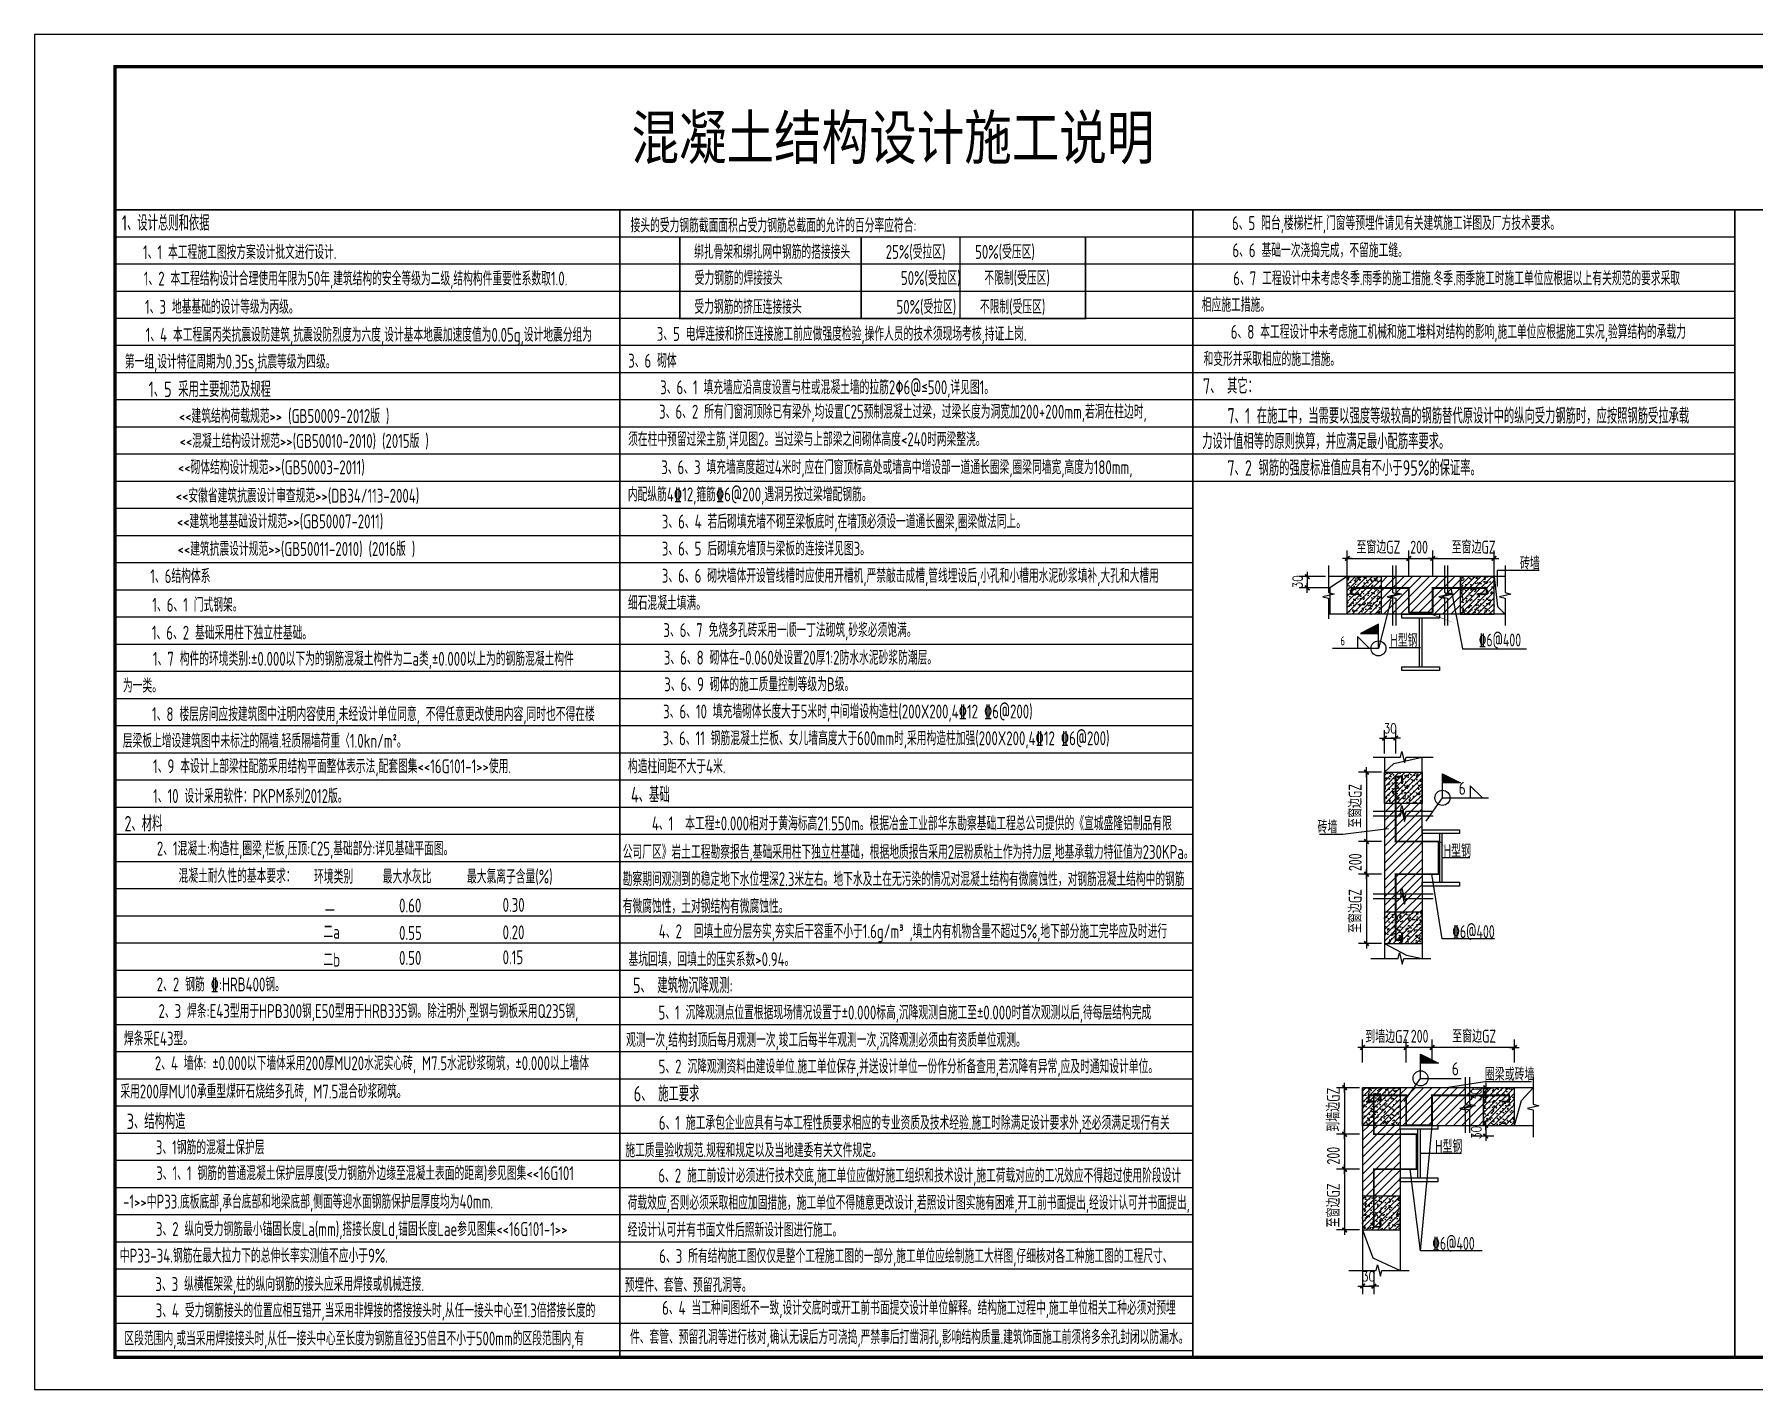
# Model space of a CAD drawing. Extents: x 32461 to 372567, y -698896 to 182569.
# Drawn here: x 74273 to 127574, y 10814 to 52814 of the extents above; entities that cross this region are included whole.
import ezdxf
from ezdxf.enums import TextEntityAlignment as Align

# ---------------------------------------------------------------- set-up
doc = ezdxf.new("R2010")
doc.units = 0
doc.header["$LTSCALE"] = 1000
doc.header["$MEASUREMENT"] = 0
doc.layers.get('0').update_dxf_attribs({"linetype": 'CONTINUOUS'})
for name, color, linetype in [('AXIS', 3, 'CONTINUOUS'), ('DIM_SYMB', 3, 'CONTINUOUS'), ('JZSM', 7, 'CONTINUOUS'), ('PUB_HATCH', 8, 'CONTINUOUS'), ('PUB_TITLE', 4, 'CONTINUOUS'), ('S1', 2, 'CONTINUOUS'), ('SYMB', 7, 'CONTINUOUS'), ('TEXT', 7, 'CONTINUOUS'), ('WALL', 6, 'CONTINUOUS'), ('填充', 250, 'CONTINUOUS'), ('底线', 250, 'CONTINUOUS'), ('钢柱', 3, 'CONTINUOUS'), ('锚栓', 60, 'CONTINUOUS')]:
    doc.layers.add(name, color=color, linetype=linetype)
doc.styles.add('-黑体', font='simhei.ttf')
doc.styles.add('CPX', font='atssdeng.shx', dxfattribs={"width": 0.8, "bigfont": 'atssdchn.shx'})
doc.styles.add('DIM_FONT', font='SIMPLEX.shx', dxfattribs={"width": 0.8, "bigfont": 'bigfont.shx'})
doc.styles.add('HZS', font='atssdeng.shx', dxfattribs={"width": 0.7, "bigfont": 'atssdchn.shx'})
doc.styles.get("Standard").update_dxf_attribs({"font": 'atssdeng.shx', "bigfont": 'atssdchn.shx'})
doc.styles.add('TSSD_DIMENSION', font='Tssdeng.shx', dxfattribs={"width": 0.8, "bigfont": 'hztxt.shx'})
pattern_1 = [(45, (0, 8992.12), (-88.38835, 88.38835), []), (50, (0, 8992.12), (358.6301, -31.3761), [37.5, -412.5]), (355, (0, 8992.1), (-69.3757, 376.0961), [30, -330]), (100.4514, (29.9, 8989.5), (289.2547, 344.7198), [31.8701, -350.5711]), (46.1842, (0, 9092.1), (533.6205, -82.7595), [56.25, -618.75]), (96.6356, (44.47, 9085.2), (467.3314, 487.059), [47.8051, -525.8565]), (351.1842, (0, 9092.1), (467.331, 487.0593), [45, -495]), (21, (50, 9067.12), (298.4535, -201.30945), [37.5, -412.5]), (326, (50, 9067.1), (121.6577, 362.575), [30, -330]), (71.4514, (74.87, 9050.34), (420.1113, 161.2652), [31.8701, -350.5711]), (37.5, (0, 8992.12), (6.07993, 166.44693), [0, -326, 0, -335, 0, -331.25]), (7.5, (0, 8992.12), (131.53477, 197.20586), [0, -191, 0, -318.5, 0, -126.25]), (327.5, (-111.5, 8992.12), (266.91122, -11.27744), [0, -125, 0, -390, 0, -517.5]), (317.5, (-161.5, 8992.12), (291.5931, 50.0525), [0, -162.5, 0, -259, 0, -367.5])]
pattern_2 = [(45, (-502.9, 9377.15), (-88.38835, 88.38835), []), (50, (-502.9, 9377.15), (358.6301, -31.3761), [37.5, -412.5]), (355, (-502.9, 9377.15), (-69.3757, 376.0961), [30, -330]), (100.4514, (-473, 9374.53), (289.2547, 344.7198), [31.8701, -350.5711]), (46.1842, (-502.9, 9477.15), (533.6205, -82.7595), [56.25, -618.75]), (96.6356, (-458.43, 9470.25), (467.3314, 487.059), [47.8051, -525.8565]), (351.1842, (-502.9, 9477.15), (467.331, 487.0593), [45, -495]), (21, (-452.9, 9452.15), (298.4535, -201.30945), [37.5, -412.5]), (326, (-452.9, 9452.15), (121.6577, 362.575), [30, -330]), (71.4514, (-428.02, 9435.37), (420.1113, 161.2652), [31.8701, -350.5711]), (37.5, (-502.9, 9377.15), (6.07993, 166.44693), [0, -326, 0, -335, 0, -331.25]), (7.5, (-502.9, 9377.15), (131.53477, 197.20586), [0, -191, 0, -318.5, 0, -126.25]), (327.5, (-614.4, 9377.15), (266.91122, -11.27744), [0, -125, 0, -390, 0, -517.5]), (317.5, (-664.4, 9377.15), (291.5931, 50.0525), [0, -162.5, 0, -259, 0, -367.5])]
pattern_3 = [(45, (-16555.37, -24788.13), (-88.38835, 88.38835), []), (50, (-16555.37, -24788.13), (358.6301, -31.37607), [37.5, -412.5]), (355, (-16555.37, -24788.13), (-69.3757, 376.0961), [30, -330]), (100.4514, (-16525.48, -24790.74), (289.2547, 344.7198), [31.8701, -350.5711]), (46.1842, (-16555.37, -24688.13), (533.6205, -82.7595), [56.25, -618.75]), (96.6356, (-16510.9, -24695), (467.3314, 487.059), [47.8051, -525.8565]), (351.1842, (-16555.37, -24688.1), (467.331, 487.0593), [45, -495]), (21, (-16505.37, -24713.13), (298.4535, -201.30945), [37.5, -412.5]), (326, (-16505.37, -24713.13), (121.6577, 362.575), [30, -330]), (71.4514, (-16480.5, -24729.9), (420.1113, 161.26525), [31.8701, -350.5711]), (37.5, (-16555.37, -24788.13), (6.07993, 166.44693), [0, -326, 0, -335, 0, -331.25]), (7.5, (-16555.37, -24788.13), (131.53477, 197.20586), [0, -191, 0, -318.5, 0, -126.25]), (327.5, (-16666.87, -24788.13), (266.91122, -11.27744), [0, -125, 0, -390, 0, -517.5]), (317.5, (-16716.87, -24788.13), (291.5931, 50.0525), [0, -162.5, 0, -259, 0, -367.5])]
pattern_4 = [(45, (-16555.37, -24788.13), (-130.7934, 130.7934), [])]

# ---------------------------------------------------------------- blocks, each defined once
blk = doc.blocks.new('_DIMX')
blk.add_line((-150, 0), (150, 0))
at = {"const_width": 50}
blk.add_lwpolyline([(-70, -70), (70, 70)], dxfattribs=at)

msp = doc.modelspace()

# ---------------------------------------------------------------- hatches: boundary and pattern name
at = {"layer": 'PUB_HATCH'}
h = msp.add_hatch(dxfattribs=at)
h.set_pattern_fill('钢筋混凝土', color=3, scale=50, style=0)
h.set_pattern_definition(pattern_1)
h.paths.add_polyline_path([(114977.8, 36008.8), (114977.8, 34843.7), (116028.1, 34843.7), (116028.1, 36008.8)])
h = msp.add_hatch(dxfattribs=at)
h.set_pattern_fill('钢筋混凝土', color=3, scale=50, style=0)
h.set_pattern_definition(pattern_1)
h.paths.add_polyline_path([(119525.8, 36008.8), (118475.6, 36008.8), (118475.6, 34843.7), (119525.8, 34843.7)])
h = msp.add_hatch(dxfattribs=at)
h.set_pattern_fill('钢筋混凝土', color=3, scale=50, style=0)
h.set_pattern_definition(pattern_2)
h.paths.add_polyline_path([(116128.6, 29949.4), (117293.8, 29949.4), (117293.8, 28977.3), (116128.6, 28977.3)])
h = msp.add_hatch(dxfattribs=at)
h.set_pattern_fill('钢筋混凝土', color=3, scale=50, style=0)
h.set_pattern_definition(pattern_2)
h.paths.add_polyline_path([(116128.6, 24636.1), (117293.8, 24636.1), (117293.8, 25608.1), (116128.6, 25608.1)])
h = msp.add_hatch(dxfattribs=at)
h.set_pattern_fill('钢筋混凝土', color=3, scale=50, style=0)
h.set_pattern_definition(pattern_3)
h.paths.add_polyline_path([(116615.2, 19003.5), (115450.1, 19003.5), (115450.1, 20168.6), (116615.2, 20168.6)])
h = msp.add_hatch(dxfattribs=at)
h.set_pattern_fill('钢筋混凝土', color=3, scale=50, style=0)
h.set_pattern_definition(pattern_3)
h.paths.add_polyline_path([(120155.9, 20168.6), (119188.6, 20168.6), (119188.6, 19003.5), (120155.9, 19003.5)])
h = msp.add_hatch(dxfattribs=at)
h.set_pattern_fill('钢筋混凝土', color=3, scale=50, style=0)
h.set_pattern_definition(pattern_3)
h.paths.add_polyline_path([(115450.1, 15760.6), (116615.2, 15760.6), (116615.2, 16810.6), (115450.1, 16810.6)])
at = {"layer": '填充'}
h = msp.add_hatch(dxfattribs=at)
h.set_pattern_fill('ANSI31', color=1, scale=116.5164, style=0)
h.set_pattern_definition([(45, (0, 8992.12), (-130.7934, 130.7934), [])])
h.paths.add_polyline_path([(116028.1, 36008.8), (118475.6, 36008.8), (118475.6, 34843.7), (116028.1, 34843.7)])
h = msp.add_hatch(dxfattribs=at)
h.set_pattern_fill('ANSI31', color=1, scale=116.5164, style=0)
h.set_pattern_definition([(45, (-502.9, 9377.15), (-130.7934, 130.7934), [])])
h.paths.add_polyline_path([(116128.6, 28977.3), (117293.8, 28977.3), (117293.8, 25608.1), (116128.6, 25608.1)])
h = msp.add_hatch(dxfattribs=at)
h.set_pattern_fill('ANSI31', color=1, scale=116.5164, style=0)
h.set_pattern_definition(pattern_4)
h.paths.add_polyline_path([(116615.2, 20168.6), (119188.6, 20168.6), (119188.6, 19003.5), (116615.2, 19003.5)])
h = msp.add_hatch(dxfattribs=at)
h.set_pattern_fill('ANSI31', color=1, scale=116.5164, style=0)
h.set_pattern_definition(pattern_4)
h.paths.add_polyline_path([(115450.1, 19003.5), (116615.2, 19003.5), (116615.2, 16810.6), (115450.1, 16810.6)])

# ---------------------------------------------------------------- linework, layer by layer
at = {"layer": 'AXIS', "color": 3}
for p, q in [((114977.8, 36008.8), (114977.8, 36823.1)), ((116884, 36026.7), (116884, 36823.1)), ((117624.7, 36026.7), (117624.7, 36823.1)), ((119525.8, 36026.7), (119525.8, 36823.1)), ((114978.8, 36573.1), (117624.7, 36573.1)), ((117625.7, 36573.1), (119524.8, 36573.1)), ((116127.6, 31005.2), (116126.6, 31005.2)), ((116128.6, 30528), (116128.6, 31255.2)), ((116128.6, 31005.2), (116478.1, 31005.2)), ((116478.1, 30528), (116478.1, 31255.2)), ((116479.1, 31005.2), (116480.1, 31005.2)), ((116037.6, 29949.4), (115322.8, 29949.4)), ((115572.8, 29948.4), (115572.8, 27800)), ((116037.6, 27799), (115322.8, 27799)), ((115572.8, 27799), (115572.8, 24637.1)), ((116037.6, 26786.5), (115322.8, 26786.5)), ((116037.6, 24636.1), (115322.8, 24636.1)), ((115450.1, 20950.7), (115450.1, 21665.5)), ((120154.9, 21415.5), (115450.1, 21415.5)), ((116800.7, 20950.7), (116800.7, 21665.5)), ((117604.3, 20950.7), (117604.3, 21665.5)), ((120155.9, 20950.7), (120155.9, 21665.5)), ((115359.1, 20168.6), (114644.3, 20168.6)), ((114894.3, 20168.6), (114894.3, 15761.6)), ((118845.2, 19935.6), (119516.7, 19935.6)), ((119005.8, 20168.6), (119516.7, 20168.6)), ((119266.7, 20169.6), (119266.7, 20170.6)), ((119266.7, 20168.6), (119266.7, 19935.6)), ((119266.7, 19934.6), (119266.7, 19933.6)), ((115359.1, 18729.4), (114644.3, 18729.4)), ((118845.2, 18675.2), (119516.7, 18675.2)), ((119005.8, 19003.5), (119516.7, 19003.5)), ((119266.7, 19002.5), (119266.7, 18676.2)), ((115359.1, 17644.8), (114644.3, 17644.8)), ((115359.1, 15760.6), (114644.3, 15760.6)), ((115450.1, 15288.6), (115450.1, 13773.7)), ((115799.6, 14500.9), (115799.6, 13773.7)), ((115449.1, 14023.7), (115448.1, 14023.7)), ((115450.1, 14023.7), (115799.6, 14023.7)), ((115800.6, 14023.7), (115801.6, 14023.7))]:
    msp.add_line(p, q, dxfattribs=at)
at = {"layer": 'DIM_SYMB', "color": 3}
for p, q in [((114303.4, 36008.8), (113485, 36008.8)), ((113735, 36009.8), (113735, 36010.8)), ((113735, 36008.8), (113735, 35659.3)), ((114440.4, 35659.3), (113485, 35659.3)), ((113735, 35658.3), (113735, 35657.3))]:
    msp.add_line(p, q, dxfattribs=at)
at = {"layer": 'DIM_SYMB'}
for points in [[(114396.4, 36358.4), (114396.4, 35513.6), (114571.2, 35470), (114221.6, 35382.4), (114396.4, 35338.9), (114396.4, 34697)], [(116382.6, 36358.4), (116382.6, 35513.6), (116557.4, 35470), (116207.8, 35382.4), (116382.6, 35338.9), (116382.6, 34494.1)], [(116481.5, 36358.4), (116481.5, 35513.6), (116656.3, 35470), (116306.7, 35382.4), (116481.5, 35338.9), (116481.5, 34494.1)], [(117986.6, 36358.4), (117986.6, 35513.6), (118161.4, 35470), (117811.8, 35382.4), (117986.6, 35338.9), (117986.6, 34494.1)], [(118085.5, 36358.4), (118085.5, 35513.6), (118260.3, 35470), (117910.7, 35382.4), (118085.5, 35338.9), (118085.5, 34494.1)], [(119873.4, 36358.4), (119873.4, 35513.6), (120048.2, 35470), (119698.6, 35382.4), (119873.4, 35338.9), (119873.4, 34494.1)], [(115779, 30414.4), (116623.8, 30414.4), (116667.4, 30589.2), (116755, 30239.6), (116798.6, 30414.4), (117643.3, 30414.4)], [(115779, 28740.9), (116623.8, 28740.9), (116667.4, 28915.7), (116755, 28566.1), (116798.6, 28740.9), (117643.3, 28740.9)], [(115779, 28595), (116623.8, 28595), (116667.4, 28769.8), (116755, 28420.2), (116798.6, 28595), (117643.3, 28595)], [(115779, 26180.8), (116623.8, 26180.8), (116667.4, 26355.6), (116755, 26006), (116798.6, 26180.8), (117643.3, 26180.8)], [(115779, 26034.9), (116623.8, 26034.9), (116667.4, 26209.7), (116755, 25860.1), (116798.6, 26034.9), (117643.3, 26034.9)], [(115706.2, 24171.1), (116551, 24171.1), (116594.5, 24345.9), (116682.2, 23996.3), (116725.7, 24171.1), (117570.5, 24171.1)], [(118635.4, 20501.3), (118635.4, 19656.5), (118810.2, 19612.9), (118460.6, 19525.3), (118635.4, 19481.7), (118635.4, 18773.7)], [(118762.2, 20501.3), (118762.2, 19656.5), (118937, 19612.9), (118587.4, 19525.3), (118762.2, 19481.7), (118762.2, 18773.7)], [(120737, 20501.3), (120737, 19656.5), (120911.8, 19612.9), (120562.2, 19525.3), (120737, 19481.7), (120737, 18637)], [(115027.7, 14508), (115872.4, 14508), (115916, 14682.8), (116003.6, 14333.2), (116047.2, 14508), (116892, 14508)]]:
    msp.add_lwpolyline(points, dxfattribs=at)
at = {"layer": 'PUB_HATCH'}
for points in [[(114977.8, 36008.8), (114440.4, 35659.3), (114440.4, 34843.7)], [(119525.8, 36008.8), (119634.3, 35084.1), (119873.4, 34843.7)], [(116128.6, 29949.4), (116416.5, 30219.3), (117293.8, 30414.4)], [(116128.6, 24636.1), (116811, 24280.7), (117293.8, 24171.1)], [(120155.9, 19003.5), (120378.2, 19779), (120737, 20168.6)], [(115450.1, 15760.6), (115769.3, 14898.8), (116615.2, 14508)]]:
    msp.add_lwpolyline(points, dxfattribs=at)
for points in [[(114977.8, 36008.8), (116028.1, 36008.8), (116028.1, 34843.7), (114977.8, 34843.7)], [(119525.8, 36008.8), (118475.6, 36008.8), (118475.6, 34843.7), (119525.8, 34843.7)], [(116128.6, 29949.4), (117293.8, 29949.4), (117293.8, 28977.3), (116128.6, 28977.3)], [(116128.6, 24636.1), (117293.8, 24636.1), (117293.8, 25608.1), (116128.6, 25608.1)], [(116615.2, 19003.5), (115450.1, 19003.5), (115450.1, 20168.6), (116615.2, 20168.6)], [(120155.9, 20168.6), (119188.6, 20168.6), (119188.6, 19003.5), (120155.9, 19003.5)], [(115450.1, 15760.6), (116615.2, 15760.6), (116615.2, 16810.6), (115450.1, 16810.6)]]:
    msp.add_lwpolyline(points, close=True, dxfattribs=at)
at = {"layer": 'PUB_TITLE'}
msp.add_lwpolyline([(74273.1, 10814.1), (148573.1, 10814.1), (148573.1, 52814.1), (74273.1, 52814.1)], close=True, dxfattribs=at)
for points, const_width in [([(76773.1, 11814.1), (147573.1, 11814.1), (147573.1, 51814.1), (76773.1, 51814.1)], 100), ([(94284.6, 46534.6), (106862.6, 46534.6), (106862.6, 44009.2), (94284.6, 44009.2)], 50)]:
    msp.add_lwpolyline(points, close=True, dxfattribs=dict(at, const_width=const_width))
at = {"layer": 'PUB_TITLE', "const_width": 50}
for points in [[(76773.1, 47376.4), (141563.8, 47376.4)], [(92420.1, 47376.4), (92420.1, 11814.1)], [(110186.1, 47376.4), (110186.1, 11814.1)], [(126989.3, 47376.4), (126989.3, 11814.1)], [(99901.9, 46534.6), (99901.9, 44009.2)], [(102968.7, 46534.6), (102968.7, 44009.2)]]:
    msp.add_lwpolyline(points, dxfattribs=at)
at = {"layer": 'SYMB'}
for points in [[(117624.7, 34843.7, 0, 77.7, 0), (117325.1, 34922.9, 0, 0, 0), (116327.8, 35283.7, 0, 0, 0), (115941.8, 33786, 0, 0, 0), (114517.5, 33786, 0, 0, 0)], [(117841.4, 27799, 0, 77.7, 0), (117724.6, 28000.6, 0, 0, 0), (117417.2, 28433.7, 0, 0, 0), (117925.6, 29153.8, 0, 0, 0), (119349.9, 29153.8, 0, 0, 0)], [(117162.9, 19007.7, 0, 77.7, 0), (117046, 19209.4, 0, 0, 0), (116738.7, 19739.8, 0, 0, 0), (117247.1, 20459.9, 0, 0, 0), (118511.6, 20459.9, 0, 0, 0)]]:
    msp.add_lwpolyline(points, format="xyseb", dxfattribs=at)
for points in [[(116327.8, 35283.7), (115941.8, 33786), (114517.5, 33786)], [(115662.1, 33786), (115289.3, 34158.9), (115289.3, 33786)], [(115662.1, 33786), (115289.3, 34158.9), (115289.3, 33786)], [(115941.8, 33786), (115941.8, 34531.7), (115382.5, 34252.1), (115941.8, 34252.1)], [(115941.8, 33786), (115941.8, 34531.7), (115382.5, 34252.1), (115941.8, 34252.1)], [(117925.6, 29153.8), (117925.6, 29899.5), (118484.9, 29619.8), (117925.6, 29619.8)], [(117925.6, 29153.8), (117925.6, 29899.5), (118484.9, 29619.8), (117925.6, 29619.8)], [(119163.5, 29153.8), (118790.6, 29526.6), (118790.6, 29153.8)], [(119163.5, 29153.8), (118790.6, 29526.6), (118790.6, 29153.8)], [(117417.2, 28433.7), (117925.6, 29153.8), (119349.9, 29153.8)], [(117247.1, 20459.9), (117247.1, 21205.6), (117806.4, 20925.9), (117247.1, 20925.9)], [(117247.1, 20459.9), (117247.1, 21205.6), (117806.4, 20925.9), (117247.1, 20925.9)], [(116738.7, 19739.8), (117247.1, 20459.9), (118511.6, 20459.9)]]:
    msp.add_lwpolyline(points, dxfattribs=at)
for centre in [(115941.8, 33786), (115941.8, 33786), (117925.6, 29153.8), (117925.6, 29153.8), (117247.1, 20459.9), (117247.1, 20459.9)]:
    msp.add_circle(centre, 233, dxfattribs=at)
for points in [[(115941.8, 34531.7), (115382.5, 34252.1), (115941.8, 34252.1)], [(115941.8, 34531.7), (115382.5, 34252.1), (115941.8, 34252.1)], [(117925.6, 29899.5), (118484.9, 29619.8), (117925.6, 29619.8)], [(117925.6, 29899.5), (118484.9, 29619.8), (117925.6, 29619.8)], [(117247.1, 21205.6), (117806.4, 20925.9), (117247.1, 20925.9)], [(117247.1, 21205.6), (117806.4, 20925.9), (117247.1, 20925.9)]]:
    msp.add_solid(points, dxfattribs=at)
at = {"layer": 'TEXT', "color": 2}
for p, q in [((118187.9, 35662.3), (118543.3, 33776.7)), ((116279.1, 33810.1), (117244.8, 33810.1)), ((118543.3, 33776.7), (120537.4, 33776.7)), ((118780.7, 27292.7), (117911.3, 27292.7)), ((117922.4, 24779.5), (117600.5, 26786.5)), ((119535.4, 24779.5), (117922.4, 24779.5)), ((117243.9, 15116.3), (117604.3, 19003.5)), ((118516.1, 18129.6), (117232.8, 18129.6)), ((117243.9, 15116.3), (116922, 17644.8)), ((119160.3, 15116.3), (117243.9, 15116.3))]:
    msp.add_line(p, q, dxfattribs=at)
for points in [[(119632.6, 35704.5), (119632.6, 36207.5), (120930.2, 36207.5)], [(114112.8, 28027.9), (114112.8, 28027.9), (114838.3, 28027.9)], [(114838.3, 28027.9), (116252.6, 28200.7)], [(117985, 20168.6), (119244.9, 20367.3), (120685, 20367.3)]]:
    msp.add_lwpolyline(points, dxfattribs=at)
at = {"layer": 'WALL'}
for p, q in [((119873.4, 36008.8), (114396.4, 36008.8)), ((119873.4, 34843.7), (114396.4, 34843.7)), ((116128.6, 30414.4), (116128.6, 24171.1)), ((117293.8, 28166.6), (117293.8, 30414.4)), ((117293.8, 26418.9), (117293.8, 24171.1)), ((115450.1, 20168.6), (115450.1, 14508)), ((120737, 20168.6), (115450.1, 20168.6)), ((116615.2, 19003.5), (120737, 19003.5)), ((116615.2, 18886.9), (116615.2, 14508))]:
    msp.add_line(p, q, dxfattribs=at)
msp.add_lwpolyline([(117293.8, 28166.6), (117293.8, 28050.1), (117293.8, 26418.9)], dxfattribs=at)
at = {"layer": '底线'}
for p, q in [((126663.8, 47376.4), (76773.1, 47376.4)), ((126989.3, 46534.6), (76773.1, 46534.6)), ((126989.3, 45692.8), (76773.1, 45692.8)), ((126989.3, 44851), (76773.1, 44851)), ((126989.3, 44009.2), (76773.1, 44009.2)), ((126989.3, 43167.4), (76773.1, 43167.4)), ((126989.3, 42325.6), (76773.1, 42325.6)), ((126989.3, 41483.8), (76773.1, 41483.8)), ((126989.3, 40642), (76773.1, 40642)), ((126989.3, 39800.2), (76773.1, 39800.2)), ((126989.3, 38958.4), (76773.1, 38958.4)), ((110186.1, 38116.6), (76773.1, 38116.6)), ((110186.1, 37274.8), (76773.1, 37274.8)), ((110186.1, 36433), (76773.1, 36433)), ((110186.1, 35591.2), (76773.1, 35591.2)), ((110186.1, 34749.4), (76773.1, 34749.4)), ((110186.1, 33907.6), (76773.1, 33907.6)), ((110186.1, 33065.8), (76773.1, 33065.8)), ((110186.1, 32224), (76773.1, 32224)), ((110186.1, 31382.2), (76773.1, 31382.2)), ((110186.1, 30540.4), (76773.1, 30540.4)), ((110186.1, 29698.6), (76773.1, 29698.6)), ((110186.1, 28856.8), (76773.1, 28856.8)), ((110186.1, 28015), (76773.1, 28015)), ((110186.1, 27173.2), (76773.1, 27173.2)), ((110186.1, 26331.4), (76773.1, 26331.4)), ((110186.1, 25489.6), (76773.1, 25489.6)), ((110186.1, 24647.8), (76773.1, 24647.8)), ((110186.1, 23806), (76773.1, 23806)), ((110186.1, 22964.1), (76773.1, 22964.1)), ((110186.1, 22122.3), (76773.1, 22122.3)), ((110186.1, 21280.5), (76773.1, 21280.5)), ((110186.1, 20438.7), (76773.1, 20438.7)), ((110186.1, 19596.9), (76773.1, 19596.9)), ((110186.1, 18755.1), (76773.1, 18755.1)), ((110186.1, 17913.3), (76773.1, 17913.3)), ((110186.1, 17071.5), (76773.1, 17071.5)), ((110186.1, 16229.7), (76773.1, 16229.7)), ((110186.1, 15387.9), (76773.1, 15387.9)), ((110186.1, 14546.1), (76773.1, 14546.1)), ((110186.1, 13704.3), (76773.1, 13704.3)), ((110186.1, 12862.5), (76773.1, 12862.5)), ((110186.1, 12020.7), (76773.1, 12020.7))]:
    msp.add_line(p, q, dxfattribs=at)
at = {"layer": '钢柱'}
for p, q in [((116669.2, 34843.7), (117834.4, 34843.7)), ((116669.2, 34727.1), (116669.2, 34843.7)), ((117834.4, 34727.1), (116669.2, 34727.1)), ((117216.9, 33212.4), (117216.9, 34727.1)), ((117286.8, 34727.1), (117286.8, 33212.4)), ((117834.4, 34843.7), (117834.4, 34727.1)), ((116669.2, 33212.4), (117834.4, 33212.4)), ((116669.2, 33095.9), (116669.2, 33212.4)), ((117834.4, 33095.9), (116669.2, 33095.9)), ((117834.4, 33212.4), (117834.4, 33095.9)), ((117293.8, 28166.6), (118458.9, 28166.6)), ((117293.8, 28050.1), (117293.8, 28166.6)), ((118458.9, 28050.1), (117293.8, 28050.1)), ((117841.4, 26535.4), (117841.4, 28050.1)), ((117911.3, 28050.1), (117911.3, 26535.4)), ((118458.9, 28166.6), (118458.9, 28050.1)), ((117293.8, 26535.4), (118458.9, 26535.4)), ((117293.8, 26418.9), (117293.8, 26535.4)), ((118458.9, 26418.9), (117293.8, 26418.9)), ((118458.9, 26535.4), (118458.9, 26418.9)), ((116615.2, 19003.5), (117780.4, 19003.5)), ((116615.2, 18886.9), (116615.2, 19003.5)), ((117780.4, 18886.9), (116615.2, 18886.9)), ((117162.9, 17372.2), (117162.9, 18886.9)), ((117232.8, 18886.9), (117232.8, 17372.2)), ((117780.4, 19003.5), (117780.4, 18886.9)), ((116615.2, 17372.2), (117780.4, 17372.2)), ((116615.2, 17255.7), (116615.2, 17372.2)), ((117780.4, 17255.7), (116615.2, 17255.7)), ((117780.4, 17372.2), (117780.4, 17255.7))]:
    msp.add_line(p, q, dxfattribs=at)
msp.add_lwpolyline([(116615.2, 19003.5), (117604.3, 19003.5)], dxfattribs=at)
at = {"layer": '锚栓', "const_width": 58.3}
for points in [[(116884, 34889.7), (116884, 35659.3), (115114.8, 35659.3), (115114.8, 35464.3), (115348.3, 35464.3)], [(117624.7, 34889.7), (117624.7, 35659.3), (119292, 35659.3), (119292, 35464.3), (119058.5, 35464.3)], [(116884, 34889.7), (117624.7, 34889.7)], [(116673.1, 29582.8), (116673.1, 29816.3), (116478.1, 29816.3), (116478.1, 27799), (117802.8, 27799), (117802.8, 26786.5), (116478.1, 26786.5), (116478.1, 24750.9), (116673.1, 24750.9), (116673.1, 24984.5)], [(115871.3, 19740.6), (115637.8, 19740.6), (115637.8, 19935.6), (116800.7, 19935.6), (116800.7, 19003.5), (117604.3, 19003.5), (117604.3, 19935.6), (119995.5, 19935.6), (119995.5, 19740.6), (119762, 19740.6)], [(115994.6, 16092.2), (115994.6, 15858.6), (115799.6, 15858.6), (115799.6, 17644.8), (117124.3, 17644.8), (117124.3, 18729.4), (115799.6, 18729.4), (115799.6, 19970), (115994.6, 19970), (115994.6, 19736.5)]]:
    msp.add_lwpolyline(points, dxfattribs=at)

# ---------------------------------------------------------------- block references
at = {"layer": 'AXIS', "color": 3}
for p, rotation in [((114977.8, 36573.1), 180), ((117624.7, 36573.1), 180), ((116478.1, 31005.2), 180), ((115572.8, 29949.4), 90), ((115572.8, 27799), 270), ((115572.8, 26786.5), 90), ((115572.8, 24636.1), 270), ((115450.1, 21415.5), 180), ((116800.7, 21415.5), 180), ((117604.3, 21415.5), 180), ((114894.3, 20168.6), 90), ((119266.7, 20168.6), 270), ((119266.7, 19935.6), 90), ((114894.3, 18729.4), 90), ((119266.7, 19003.5), 90), ((119266.7, 18675.2), 270), ((114894.3, 17644.8), 90), ((114894.3, 15760.6), 270), ((115799.6, 14023.7), 180)]:
    msp.add_blockref('_DIMX', p, dxfattribs=dict(at, rotation=rotation))
for p in [(116884, 36573.1), (119525.8, 36573.1), (116128.6, 31005.2), (120155.9, 21415.5), (115450.1, 14023.7)]:
    msp.add_blockref('_DIMX', p, dxfattribs=at)
at = {"layer": 'DIM_SYMB', "color": 3}
for p, rotation in [((113735, 36008.8), 270), ((113735, 35659.3), 90)]:
    msp.add_blockref('_DIMX', p, dxfattribs=dict(at, rotation=rotation))

# ---------------------------------------------------------------- texts
at = {"layer": 'AXIS', "color": 7, "style": 'DIM_FONT', "width": 0.8}
for p in [(119126.8, 19741.9), (119126.8, 18576.7)]:
    msp.add_text('30', height=300, rotation=90, dxfattribs=at).set_placement(p)
msp.add_text('30', height=300, dxfattribs=at).set_placement((115430.6, 14173.7))
at = {"layer": 'AXIS', "color": 7, "insert": (116303.4, 31305.2), "char_height": 300, "attachment_point": 5, "style": 'DIM_FONT'}
msp.add_mtext('30', dxfattribs=at)
at = {"layer": 'DIM_SYMB', "color": 7, "style": 'DIM_FONT', "width": 0.8}
msp.add_text('30', height=300, rotation=90, dxfattribs=at).set_placement((113585, 35639.8))
at = {"layer": 'JZSM', "style": 'CPX', "width": 0.8}
for p in [(118650.8, 29247), (118438.5, 20553.1)]:
    msp.add_text('6', height=401.8, dxfattribs=at).set_placement(p, align=Align.RIGHT)
at = {"layer": 'PUB_HATCH', "insert": (118058.3, 36723.3), "char_height": 0.2, "width": 0.68, "attachment_point": 1}
msp.add_mtext('窗边GZ', dxfattribs=at)
at = {"layer": 'S1', "color": 1, "style": 'HZS', "width": 0.7}
for s, p in [('1、设计总则和依据', (76985.7, 46731.7)), ('4、基础  ', (92768.3, 29012.6)), ('2、材料', (77064.9, 28114.4)), ('5、 建筑物沉降观测:', (92831.5, 23101.8)), ('6、 施工要求', (92856, 19742.8)), ('3、结构构造', (77135, 18887.7))]:
    msp.add_text(s, height=480, dxfattribs=at).set_placement(p)
at = {"layer": 'S1', "style": 'HZS', "width": 0.7}
for s, height, p in [('接头的受力钢筋截面面积占受力钢筋总截面的允许的百分率应符合:', 432, (92757.3, 46678.2)), ('6、5 阳台,楼梯栏杆,门窗等预埋件请见有关建筑施工详图及厂方技术要求。', 432, (111401.3, 46749.7)), ('6、6 基础一次浇捣完成，不留施工缝。', 432, (111414.6, 45907.6)), ('1、1 本工程施工图按方案设计批文进行设计.', 432, (77641.3, 45847.6)), ('绑扎骨架和绑扎网中钢筋的搭接接头      25%(受拉区)     50%(受压区)', 432, (94727.3, 45857.7)), ('1、2 本工程结构设计合理使用年限为50年,建筑结构的安全等级为二级,结构构件重要性系数取1.0.', 432, (77666, 45030.3)), ('受力钢筋的焊接接头                    50%(受拉区)    不限制(受压区)', 432, (94745.3, 45048.2)), ('6、7 工程设计中未考虑冬季.雨季的施工措施.冬季.雨季施工时施工单位应根据以上有关规范的要求采取', 432, (111441.5, 45037.6)), ('1、3 地基基础的设计等级为丙级。', 432, (77702.9, 44153.7)), ('受力钢筋的挤压连接接头                50%(受拉区)    不限制(受压区)', 432, (94735.3, 44154)), ('相应施工措施。', 432, (110465, 44214.9)), ('1、4 本工程属丙类抗震设防建筑,抗震设防烈度为六度,设计基本地震加速度值为0.05g,设计地震分组为', 432, (77722.9, 43288.3)), ('3、5 电焊连接和挤压连接施工前应做强度检验,操作人员的技术须现场考核,持证上岗.', 432, (93569.6, 43315.8)), ('6、8 本工程设计中未考虑施工机械和施工堆料对结构的影响,施工单位应根据施工实况,验算结构的承载力', 432, (111363.7, 43378.6)), ('第一组,设计特征周期为0.35s,抗震等级为四级。', 432, (77078, 42455.6)), ('3、6 砌体', 432, (92682.5, 42484.1)), ('和变形并采取相应的施工措施。', 432, (110520.3, 42536.8)), ('3、6、1 填充墙应沿高度设置与柱或混凝土墙的拉筋2%%1306@≤500,详见图1。', 432, (93674.3, 41660.4)), ('7、 其它：', 480, (110501.5, 41677.9)), ('1、5 采用主要规范及规程', 480, (77814.7, 41575.5)), ('<<建筑结构荷载规范>> (GB50009-2012版 )', 432, (78750.8, 40770.1)), ('3、6、2 所有门窗洞顶除已有梁外,均设置C25预制混凝土过梁，过梁长度为洞宽加200+200mm,若洞在柱边时,', 432, (93640.8, 40904.5)), ('7、1 在施工中，当需要以强度等级较高的钢筋替代原设计中的纵向受力钢筋时，应按照钢筋受拉承载', 480, (111263, 40751.7)), ('须在柱中预留过梁主筋,详见图2。当过梁与上部梁之间砌体高度<240时两梁整浇。', 432, (92680.2, 40050.6)), ('<<混凝土结构设计规范>>(GB50010-2010) (2015版 )', 432, (78773, 39997.9)), ('力设计值相等的原则换算，并应满足最小配筋率要求。', 480, (110479, 39963.3)), ('<<砌体结构设计规范>>(GB50003-2011)', 432, (78720.9, 39181.1)), ('3、6、3 填充墙高度超过4米时,应在门窗顶标高处或墙高中增设部一道通长圈梁,圈梁同墙宽,高度为180mm,', 432, (93708.1, 39183.6)), ('7、2 钢筋的强度标准值应具有不小于95%的保证率。', 480, (111258.3, 39138.4)), ('<<安徽省建筑抗震设计审查规范>>(DB34/113-2004)', 432, (78654.4, 38300.6)), ('内配纵筋4%%13212,箍筋%%1326@200,遇洞另按过梁增配钢筋。', 432, (92671.5, 38341.7)), ('<<建筑地基基础设计规范>>(GB50007-2011)', 432, (78690.2, 37505.4)), ('3、6、4 若后砌填充墙不砌至梁板底时,在墙顶必须设一道通长圈梁,圈梁做法同上。', 432, (93725.7, 37499.9)), ('<<建筑抗震设计规范>>(GB50011-2010) (2016版 )', 432, (78710.9, 36651.7)), ('3、6、5 后砌填充墙顶与梁板的连接详见图3。', 432, (93725.7, 36660.9)), ('1、6结构体系', 432, (77865.2, 35808.9)), ('3、6、6 砌块墙体开设管线槽时应使用开槽机,严禁敲击成槽,管线埋设后,小孔和小槽用水泥砂浆填补,大孔和大槽用', 432, (93725.7, 35819.1)), ('1、6、1 门式钢架。', 432, (77928, 34919.4)), ('细石混凝土填满。', 432, (92675.9, 34977.3)), ('3、6、7 免烧多孔砖采用一顺一丁法砌筑,砂浆必须饱满。', 432, (93773.5, 34135.5)), ('1、7 构件的环境类别:%%p0.000以下为的钢筋混凝土构件为二a类,%%p0.000以上为的钢筋混凝土构件', 432, (77948.1, 33246.8)), ('3、6、8 砌体在-0.060处设置20厚1:2防水水泥砂浆防潮层。', 432, (93787.6, 33281.3)), ('为一类。', 432, (77018.7, 32413.8)), ('3、6、9 砌体的施工质量控制等级为B级。', 432, (93800.7, 32454.6)), ('1、8 楼层房间应按建筑图中注明内容使用,未经设计单位同意, 不得任意更改使用内容,同时也不得在楼', 432, (77921.2, 31531.2)), ('3、6、10 填充墙砌体长度大于5米时,中间增设构造柱(200X200,4%%13212 %%1326@200)', 432, (93765.3, 31613.1)), ('层梁板上增设建筑图中未标注的隔墙.轻质隔墙荷重〈1.0kn/m%%1402%%141。', 432, (77014.8, 30703.5)), ('3、6、11 钢筋混凝土拦板、女儿墙高度大于600mm时,采用构造柱加强(200X200,4%%13212 %%1326@200)', 432, (93753.6, 30783.7)), ('1、9 本设计上部梁柱配筋采用结构平面整体表示法,配套图集<<16G101-1>>使用.', 432, (77953, 29916.1)), ('构造柱间距不大于4米.', 432, (92676.7, 29911.9)), ('2、1混凝土:构造柱,圈梁,栏板,压顶:C25,基础部分:详见基础平面图。', 432, (78070.4, 27366.2)), ('混凝土耐久性的基本要求：', 432, (78743.9, 26518.8)), ('环境类别     最大水灰比      最大氯离子含量(%)', 432, (82944.5, 26497.4)), ('一  ', 432, (83279.2, 25435.6)), ('0.60', 432, (85579.9, 25600.5)), ('0.30', 432, (88788.8, 25618.7)), ('二a', 432, (83234.3, 24784.8)), ('0.55', 432, (85579.9, 24751.5)), ('0.20', 432, (88788.8, 24769.6)), ('4、2  回填土应分层夯实,夯实后干容重不小于1.6g/m%%1403%%141 ,填土内有机物含量不超过5%,地下部分施工完毕应及时进行', 432, (93632.1, 24801.2)), ('二b', 432, (83234.3, 23922)), ('0.50', 432, (85579.9, 23977.1)), ('0.15', 432, (88788.8, 23995.2)), ('基坑回填，回填土的压实系数>0.94。', 432, (92692.3, 23933.9)), ('2、2 钢筋 %%132:HRB400钢。', 432, (78066.6, 23154.7)), ('2、3 焊条:E43型用于HPB300钢,E50型用于HRB335钢。除注明外,型钢与钢板采用Q235钢,', 432, (78121.6, 22328.9)), ('5、1 沉降观测点位置根据现场情况设置于%%P0.000标高,沉降观测自施工至%%p0.000时首次观测以后,待每层结构完成', 432, (93622.6, 22283.8)), ('焊条采E43型。', 432, (77051, 21476.9)), ('观测一次,结构封顶后每月观测一次,竣工后每半年观测一次,沉降观测必须由有资质单位观测。', 432, (92618.1, 21432.7)), ('5、2 沉降观测资料由建设单位.施工单位保存,并送设计单位一份作分析备查用,若沉降有异常,应及时通知设计单位。', 432, (93625.6, 20610.9)), ('6、1 施工承包企业应具有与本工程性质要求相应的专业资质及技术经验.施工时除满足设计要求外,还必须满足现行有关', 432, (93633.4, 18865.5)), ('3、1钢筋的混凝土保护层', 432, (78038.4, 18104.1)), ('施工质量验收规范.规程和规定以及当地建委有关文件规定。', 432, (92594.1, 18014.5)), ('3、1、1 钢筋的普通混凝土保护层厚度(受力钢筋外边缘至混凝土表面的距离)参见图集<<16G101', 432, (78049.2, 17304.6)), ('6、2 施工前设计必须进行技术交底,施工单位应做好施工组织和技术设计,施工荷载对应的工况效应不得超过使用阶段设计', 432, (93616.4, 17231.5)), ('-1>>中P33.底板底部,承台底部和地梁底部,侧面等迎水面钢筋保护层厚度均为40mm.', 432, (77024.3, 16423.5)), ('荷载效应,否则必须采取相应加固措施，施工单位不得随意更改设计,若照设计图实施有困难,开工前书面提出,经设计认可并书面提出,', 432, (92666.9, 16389.7)), ('3、2 纵向受力钢筋最小锚固长度La(mm),搭接长度Ld,锚固长度Lae参见图集<<16G101-1>>', 432, (78040.7, 15573.3)), ('经设计认可并有书面文件后照新设计图进行施工。', 432, (92666.9, 15547.9)), ('中P33-34.钢筋在最大拉力下的总伸长率实测值不应小于9%.', 432, (76921.8, 14748.6)), ('6、3 所有结构施工图仅仅是整个工程施工图的一部分,施工单位应绘制施工大样图,仔细核对各工种施工图的工程尺寸、', 432, (93645.1, 14735.6)), ('3、3 纵横框架梁,柱的纵向钢筋的接头应采用焊接或机械连接. ', 432, (78023.5, 13867.2)), ('预埋件、套管、预留孔洞等。', 432, (92577.6, 13838)), ('3、4 受力钢筋接头的位置应相互错开,当采用非焊接的搭接接头时,从任一接头中心至1.3倍搭接长度的', 432, (78034.2, 13049.7)), ('6、4 当工种间图纸不一致,设计交底时或开工前书面提交设计单位解释。结构施工过程中,施工单位相关工种必须对预埋', 432, (93732.9, 13131.6)), ('区段范围内,或当采用焊接接头时,从任一接头中心至长度为钢筋直径35倍且不小于500mm的区段范围内,有', 432, (77064.1, 12182.8)), ('件、套管、预留孔洞等进行核对,确认无误后方可浇捣,严禁事后打凿洞孔,影响结构质量.建筑饰面施工前须将多余孔封闭以防漏水。', 432, (92738.3, 12226.6))]:
    msp.add_text(s, height=height, dxfattribs=at).set_placement(p)
at = {"layer": 'S1', "color": 6, "style": 'HZS', "width": 0.7}
for s, p in [('1、6、2 基础采用柱下独立柱基础。', (77915.7, 34055.3)), ('4、1  本工程%%P0.000相对于黄海标高21.550m。根据冶金工业部华东勘察基础工程总公司提供的《宣城盛隆铝制品有限', (93418.8, 28145.1)), ('公司厂区》岩土工程勘察报告,基础采用柱下独立柱基础，根据地质报告采用2层粉质粘土作为持力层,地基承载力特征值为230KPa。', (92512.8, 27260.5)), ('勘察期间观测到的稳定地下水位埋深2.3米左右。地下水及土在无污染的情况对混凝土结构有微腐蚀性，对钢筋混凝土结构中的钢筋', (92512.8, 26418.7)), ('有微腐蚀性，土对钢结构有微腐蚀性。', (92512.8, 25576.9)), ('2、4 墙体: %%P0.000以下墙体采用200厚MU20水泥实心砖, M7.5水泥砂浆砌筑，%%P0.000以上墙体', (78008.5, 20712.9)), ('采用200厚MU10承重型煤矸石烧结多孔砖, M7.5混合砂浆砌筑。', (76938.4, 19837.1))]:
    msp.add_text(s, height=432, dxfattribs=at).set_placement(p)
at = {"layer": 'S1', "style": 'HZS', "width": 0.7}
msp.add_text('1、10 设计采用软件：PKPM系列2012版。', height=432, dxfattribs=at).set_placement((77953.6, 29209.4), align=Align.MIDDLE_LEFT)
at = {"layer": 'SYMB', "width": 0.75}
msp.add_text('6', height=279.6, dxfattribs=at).set_placement((114907.7, 33879.2), align=Align.RIGHT)
at = {"layer": 'TEXT', "color": 3, "style": '-黑体', "width": 0.8}
msp.add_text('混凝土结构设计施工说明', height=1350.675, dxfattribs=at).set_placement((92783.7, 48947.2))
at = {"layer": 'TEXT', "color": 2, "style": 'TSSD_DIMENSION', "width": 0.7}
for s, p in [('至窗边GZ', (115260, 36723.1)), ('200', (116928.3, 36723.1)), ('至窗边GZ', (118213.4, 36723.1)), ('到墙边GZ', (115536.1, 21553.7)), ('200', (116944.7, 21565.5)), ('至窗边GZ', (118230.1, 21565.5))]:
    msp.add_text(s, height=400, dxfattribs=at).set_placement(p)
for s, p in [('砖墙', (120639.1, 36445.9)), ('H型钢', (116733.5, 34052.8)), ('%%1326@400', (119707.2, 34047.5)), ('砖墙', (114363.1, 28270.3)), ('H型钢', (118387.7, 27535.5)), ('%%1326@400', (118888.5, 25010.8)), ('圈梁或砖墙', (120010.5, 20605.7)), ('H型钢', (118123, 18372.3)), ('%%1326@400', (118268.7, 15347.7))]:
    msp.add_text(s, height=400, dxfattribs=at).set_placement(p, align=Align.MIDDLE)
for s, p in [('至窗边GZ', (115422.8, 28224.2)), ('200', (115422.8, 26884)), ('至窗边GZ', (115422.8, 24965.5)), ('到墙边GZ', (114744.3, 18809)), ('200', (114744.3, 17789)), ('至窗边GZ', (114744.3, 15842.9))]:
    msp.add_text(s, height=400, rotation=90, dxfattribs=at).set_placement(p)

doc.saveas('drawing.dxf')
